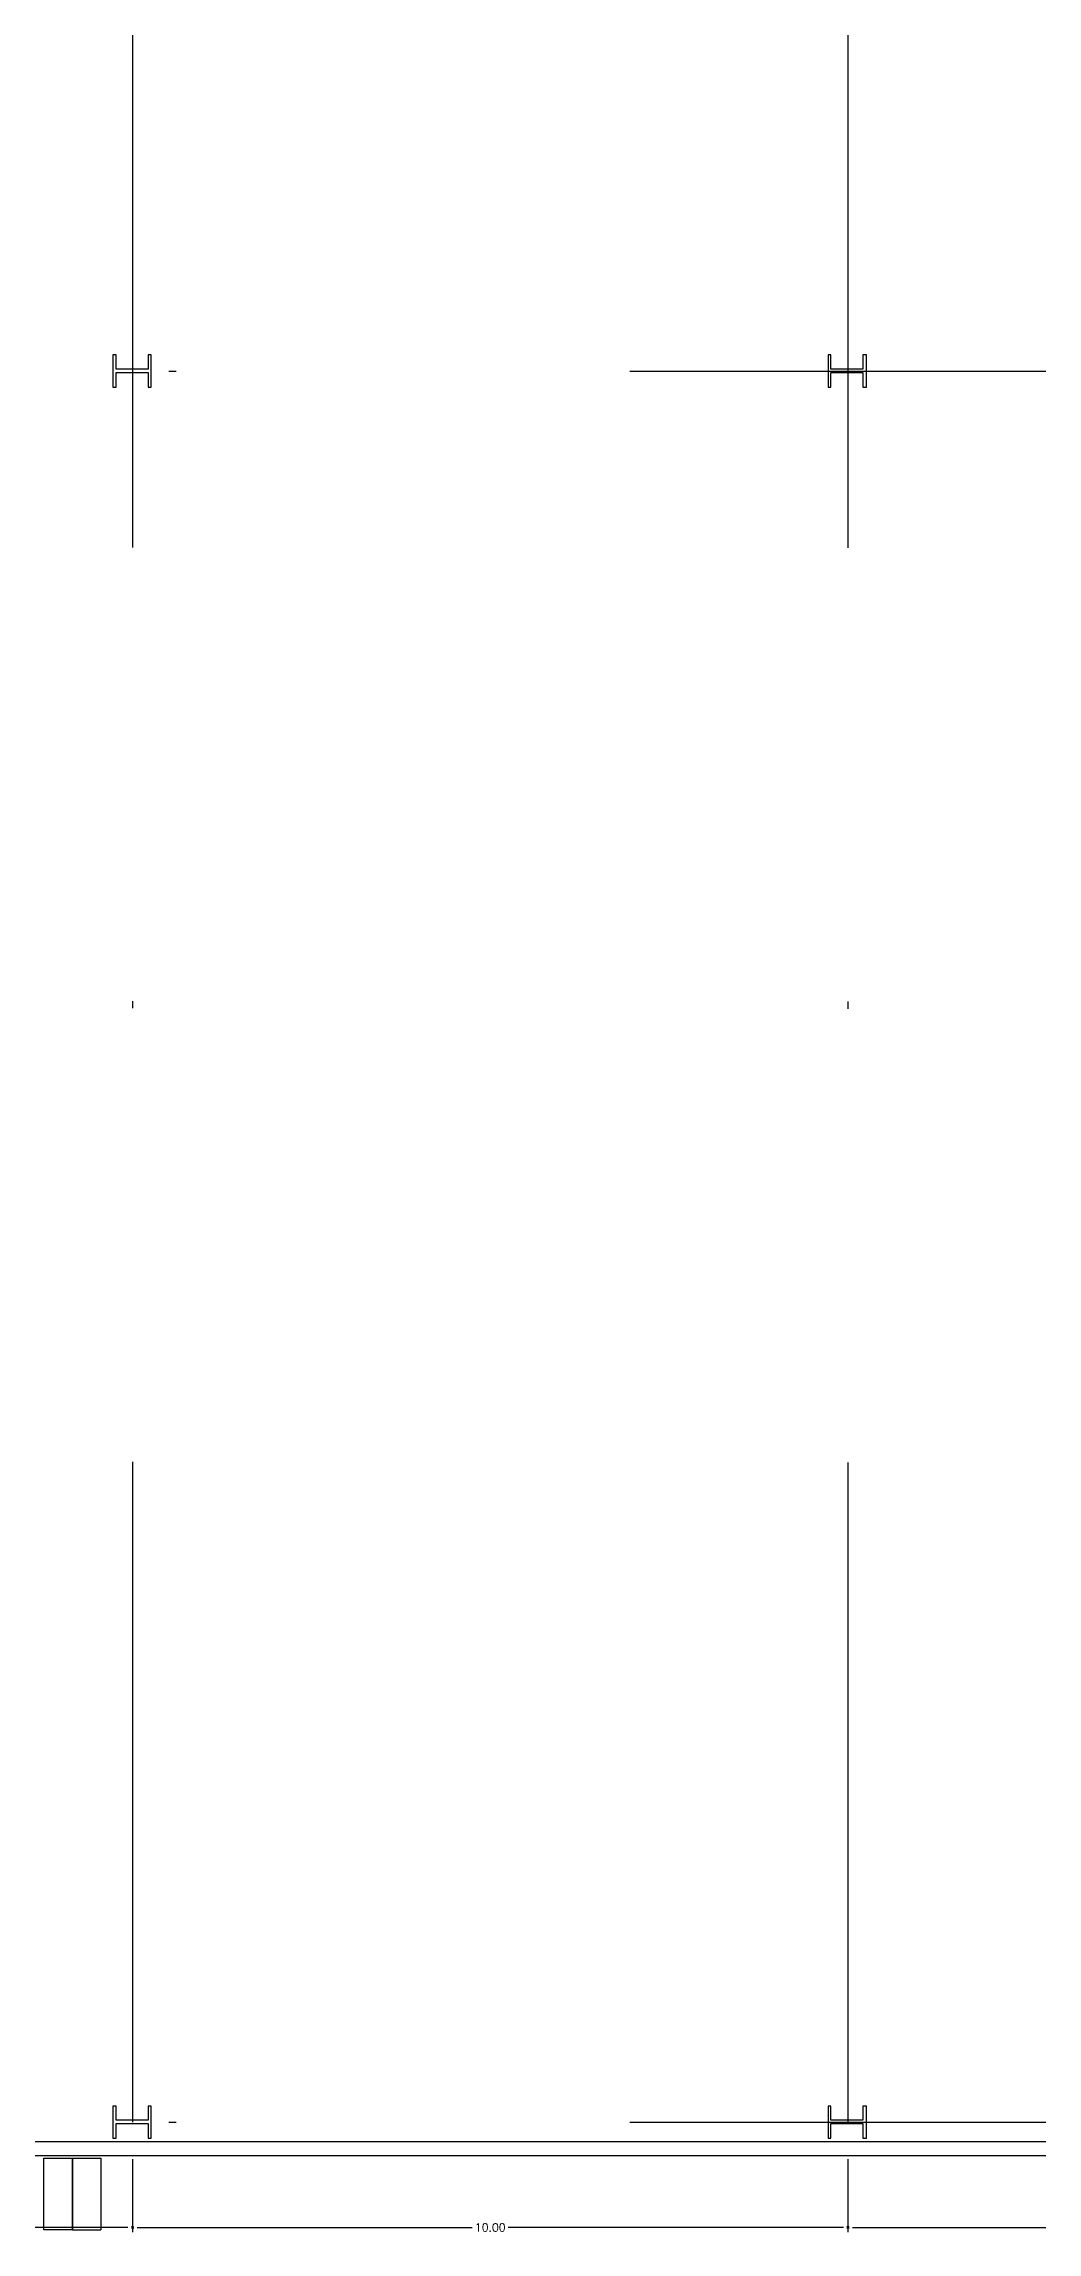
# Model space of a CAD drawing. Header units: millimetres. Extents: x 1263 to 3002, y 1308 to 2683.
# Drawn here: x 1283.86 to 1297.76, y 1353.83 to 1384.46 of the extents above; entities that cross this region are included whole.
import ezdxf

# ---------------------------------------------------------------- set-up
doc = ezdxf.new("R2010")
doc.units = ezdxf.units.MM
doc.header["$PDMODE"] = 34
doc.linetypes.add('DASHDOT', pattern=[25.4, 12.7, -6.35, 0, -6.35])
for name, color, linetype in [('1- 1', 1, 'Continuous'), ('1- 2', 223, 'Continuous'), ('1- muro de carga', 5, 'Continuous'), ('dim-75', 2, 'Continuous'), ('ejes', 140, 'DASHDOT')]:
    doc.layers.add(name, color=color, linetype=linetype)
doc.styles.add('75', font='romans.shx', dxfattribs={"height": 0.112})
doc.styles.add('TEXTOS', font='romans.shx')
doc.dimstyles.new('DIM-75P', dxfattribs={"dimtxt": 0.3, "dimasz": 0.3, "dimexe": 0.0675, "dimexo": 0.0468, "dimgap": 0.0375, "dimtad": 0, "dimtih": 1, "dimtoh": 1, "dimzin": 0, "dimdsep": 46, "dimtxsty": 'TEXTOS', "dimcen": 0.3, "dimclrd": 1, "dimclre": 1, "dimclrt": 2, "dimadec": 0, "dimazin": 0, "dimtfac": 1, "dimtmove": 1, "dimatfit": 3, "dimldrblk": 'flecha', "dimfxl": 0.045, "dimtolj": 1, "dimtzin": 0, "dimlwd": -1, "dimlwe": -1, "dimarcsym": 0})

# ---------------------------------------------------------------- blocks, each defined once
blk = doc.blocks.new('flecha')
at = {"ltscale": 6}
for points in [[(-0.02, 0.03), (-0.11, 0.13), (-0.12, 0.05), (-0.12, 0.21)], [(-0.02, -0.03), (-0.11, -0.13), (-0.12, -0.05), (-0.12, -0.21)]]:
    blk.add_hatch(color=256, dxfattribs=at).paths.add_polyline_path(points)
for p, q in [((0.01, -0.02), (-0.14, 0.24)), ((0.01, 0.02), (-0.14, -0.24)), ((-0.13, 0.24), (-0.13, 0.03)), ((-0.13, 0.03), (-0.1, 0.12)), ((0, 0), (-0.1, 0.12)), ((0, 0), (-0.1, -0.12)), ((-0.13, -0.02), (-0.13, -0.24)), ((-0.13, -0.02), (-0.1, -0.12))]:
    blk.add_line(p, q, dxfattribs=at)
for points in [[(-0.02, 0.03), (-0.11, 0.13), (-0.12, 0.05), (-0.12, 0.21)], [(-0.02, -0.03), (-0.11, -0.13), (-0.12, -0.05), (-0.12, -0.21)]]:
    blk.add_lwpolyline(points, close=True, dxfattribs=at)
blk = doc.blocks.new('*D15')
at = {"layer": 'Defpoints', "color": 0, "transparency": 16777216}
for p in [(1089.664, 38.429), (1099.672, 38.429), (1099.672, 37.429)]:
    blk.add_point(p, dxfattribs=at)
at = {"layer": 'dim-75', "color": 1, "transparency": 16777216}
for p, q in [((1089.664, 38.382), (1089.664, 37.361)), ((1099.672, 38.382), (1099.672, 37.361)), ((1089.728, 37.429), (1094.414, 37.429)), ((1099.608, 37.429), (1094.921, 37.429))]:
    blk.add_line(p, q, dxfattribs=at)
at = {"layer": 'dim-75', "color": 1, "transparency": 16777216, "xscale": 0.06375, "yscale": 0.06375, "zscale": 0.06375, "rotation": 180}
blk.add_blockref('flecha', (1089.664, 37.429), dxfattribs=at)
at = {"layer": 'dim-75', "color": 1, "transparency": 16777216, "xscale": 0.06375, "yscale": 0.06375, "zscale": 0.06375}
blk.add_blockref('flecha', (1099.672, 37.429), dxfattribs=at)
at = {"layer": 'dim-75', "transparency": 16777216, "insert": (1094.668, 37.429), "char_height": 0.112, "attachment_point": 5, "style": '75'}
blk.add_mtext('\\A1;10.00', dxfattribs=at)
blk = doc.blocks.new('*D16')
at = {"layer": 'Defpoints', "color": 0, "transparency": 16777216}
for p in [(1099.672, 38.429), (1109.68, 38.429), (1109.68, 37.429)]:
    blk.add_point(p, dxfattribs=at)
at = {"layer": 'dim-75', "color": 1, "transparency": 16777216}
for p, q in [((1099.672, 38.382), (1099.672, 37.361)), ((1109.68, 38.382), (1109.68, 37.361)), ((1099.736, 37.429), (1104.422, 37.429)), ((1109.616, 37.429), (1104.929, 37.429))]:
    blk.add_line(p, q, dxfattribs=at)
at = {"layer": 'dim-75', "color": 1, "transparency": 16777216, "xscale": 0.06375, "yscale": 0.06375, "zscale": 0.06375, "rotation": 180}
blk.add_blockref('flecha', (1099.672, 37.429), dxfattribs=at)
at = {"layer": 'dim-75', "color": 1, "transparency": 16777216, "xscale": 0.06375, "yscale": 0.06375, "zscale": 0.06375}
blk.add_blockref('flecha', (1109.68, 37.429), dxfattribs=at)
at = {"layer": 'dim-75', "transparency": 16777216, "insert": (1104.676, 37.429), "char_height": 0.112, "attachment_point": 5, "style": '75'}
blk.add_mtext('\\A1;10.00', dxfattribs=at)
blk = doc.blocks.new('*D17')
at = {"layer": 'Defpoints', "color": 0, "transparency": 16777216}
for p in [(1109.68, 38.429), (1119.68, 38.429), (1119.68, 37.429)]:
    blk.add_point(p, dxfattribs=at)
at = {"layer": 'dim-75', "color": 1, "transparency": 16777216}
for p, q in [((1109.68, 38.382), (1109.68, 37.361)), ((1119.68, 38.382), (1119.68, 37.361)), ((1109.743, 37.429), (1114.426, 37.429)), ((1119.616, 37.429), (1114.933, 37.429))]:
    blk.add_line(p, q, dxfattribs=at)
at = {"layer": 'dim-75', "color": 1, "transparency": 16777216, "xscale": 0.06375, "yscale": 0.06375, "zscale": 0.06375, "rotation": 180}
blk.add_blockref('flecha', (1109.68, 37.429), dxfattribs=at)
at = {"layer": 'dim-75', "color": 1, "transparency": 16777216, "xscale": 0.06375, "yscale": 0.06375, "zscale": 0.06375}
blk.add_blockref('flecha', (1119.68, 37.429), dxfattribs=at)
at = {"layer": 'dim-75', "transparency": 16777216, "insert": (1114.68, 37.429), "char_height": 0.112, "attachment_point": 5, "style": '75'}
blk.add_mtext('\\A1;10.00', dxfattribs=at)
blk = doc.blocks.new('planta conjunto')
at = {"layer": '1- 1', "lineweight": 25}
for points in [[(9.692, -0.032), (9.692, -1.035), (9.289, -1.035), (9.289, -0.032), (9.692, -0.032)], [(9.692, -1.035), (9.692, -0.032), (10.087, -0.032), (10.087, -1.035)], [(9.692, -1.035), (10.087, -1.035)]]:
    blk.add_lwpolyline(points, dxfattribs=at)
at = {"layer": '1- 2', "lineweight": 25}
for points in [[(10.75, 25.012), (10.3, 25.012), (10.3, 25.209), (10.253, 25.209), (10.253, 24.759), (10.3, 24.759), (10.3, 24.964), (10.75, 24.964), (10.75, 24.759), (10.79, 24.759), (10.79, 25.209), (10.75, 25.209), (10.75, 25.012)], [(10.75, 25.012), (10.3, 25.012), (10.3, 25.209), (10.253, 25.209), (10.253, 24.759), (10.3, 24.759), (10.3, 24.964), (10.75, 24.964), (10.75, 24.759), (10.79, 24.759), (10.79, 25.209), (10.75, 25.209), (10.75, 25.012)], [(20.75, 25.012), (20.3, 25.012), (20.3, 25.209), (20.261, 25.209), (20.261, 24.759), (20.3, 24.759), (20.3, 24.964), (20.75, 24.964), (20.75, 24.759), (20.798, 24.759), (20.798, 25.209), (20.75, 25.209), (20.75, 25.012)], [(20.75, 25.012), (20.3, 25.012), (20.3, 25.209), (20.261, 25.209), (20.261, 24.759), (20.3, 24.759), (20.3, 24.964), (20.75, 24.964), (20.75, 24.759), (20.798, 24.759), (20.798, 25.209), (20.75, 25.209), (20.75, 25.012)], [(10.75, 0.502), (10.3, 0.502), (10.3, 0.699), (10.253, 0.699), (10.253, 0.249), (10.3, 0.249), (10.3, 0.454), (10.75, 0.454), (10.75, 0.249), (10.79, 0.249), (10.79, 0.699), (10.75, 0.699), (10.75, 0.502)], [(10.75, 0.502), (10.3, 0.502), (10.3, 0.699), (10.253, 0.699), (10.253, 0.249), (10.3, 0.249), (10.3, 0.454), (10.75, 0.454), (10.75, 0.249), (10.79, 0.249), (10.79, 0.699), (10.75, 0.699), (10.75, 0.502)], [(20.75, 0.502), (20.3, 0.502), (20.3, 0.699), (20.261, 0.699), (20.261, 0.249), (20.3, 0.249), (20.3, 0.454), (20.75, 0.454), (20.75, 0.249), (20.798, 0.249), (20.798, 0.699), (20.75, 0.699), (20.75, 0.502)], [(20.75, 0.502), (20.3, 0.502), (20.3, 0.699), (20.261, 0.699), (20.261, 0.249), (20.3, 0.249), (20.3, 0.454), (20.75, 0.454), (20.75, 0.249), (20.798, 0.249), (20.798, 0.699), (20.75, 0.699), (20.75, 0.502)]]:
    blk.add_lwpolyline(points, dxfattribs=at)
at = {"layer": '1- muro de carga', "lineweight": 25}
blk.add_lwpolyline([(0, 0), (0, 80), (141.082, 80), (162.567, 0)], close=True, dxfattribs=at)
blk.add_lwpolyline([(6.09, 0.197), (0.197, 0.197), (0.197, 79.803), (140.923, 79.803), (162.306, 0.197), (7.291, 0.197)], dxfattribs=at)
at = {"layer": 'ejes'}
for p, q in [((10.531, 86.216), (10.531, 0.474)), ((20.539, 86.208), (20.539, 0.474)), ((-8.01, 24.984), (162.449, 24.984)), ((-8.01, 0.474), (162.449, 0.474))]:
    blk.add_line(p, q, dxfattribs=at)
at = {"layer": 'dim-75'}
for base, p1, p2, picture, middle in [((10.531, -1), (0.523, 0), (10.531, 0), '*D15', (5.527, -1)), ((20.539, -1), (10.531, 0), (20.539, 0), '*D16', (15.535, -1))]:
    dim = blk.add_linear_dim(base=base, p1=p1, p2=p2, text='10.00', dimstyle='DIM-75P', dxfattribs=at)
    dim.commit()
    dim.dimension.update_dxf_attribs({"geometry": picture, "text_midpoint": middle, "insert": (-1089.141, -38.429)})
dim = blk.add_linear_dim(base=(30.539, -1), p1=(20.539, 0), p2=(30.539, 0), dimstyle='DIM-75P', dxfattribs=at)
dim.commit()
dim.dimension.update_dxf_attribs({"geometry": '*D17', "text_midpoint": (25.539, -1), "insert": (-1089.141, -38.429)})

msp = doc.modelspace()

# ---------------------------------------------------------------- linework, layer by layer
at = {"layer": '1- muro de carga', "lineweight": 25}
msp.add_lwpolyline([(1274.5697, 1354.89372), (1274.5697, 1434.89372), (1415.65193, 1434.89372), (1437.13692, 1354.89372)], close=True, dxfattribs=at)
msp.add_lwpolyline([(1280.65975, 1355.0912), (1274.76717, 1355.0912), (1274.76717, 1434.69625), (1415.49241, 1434.69625), (1436.87568, 1355.0912), (1281.8604, 1355.0912)], dxfattribs=at)

# ---------------------------------------------------------------- block references
msp.add_blockref('planta conjunto', (1274.5697, 1354.89372))

doc.saveas('drawing.dxf')
